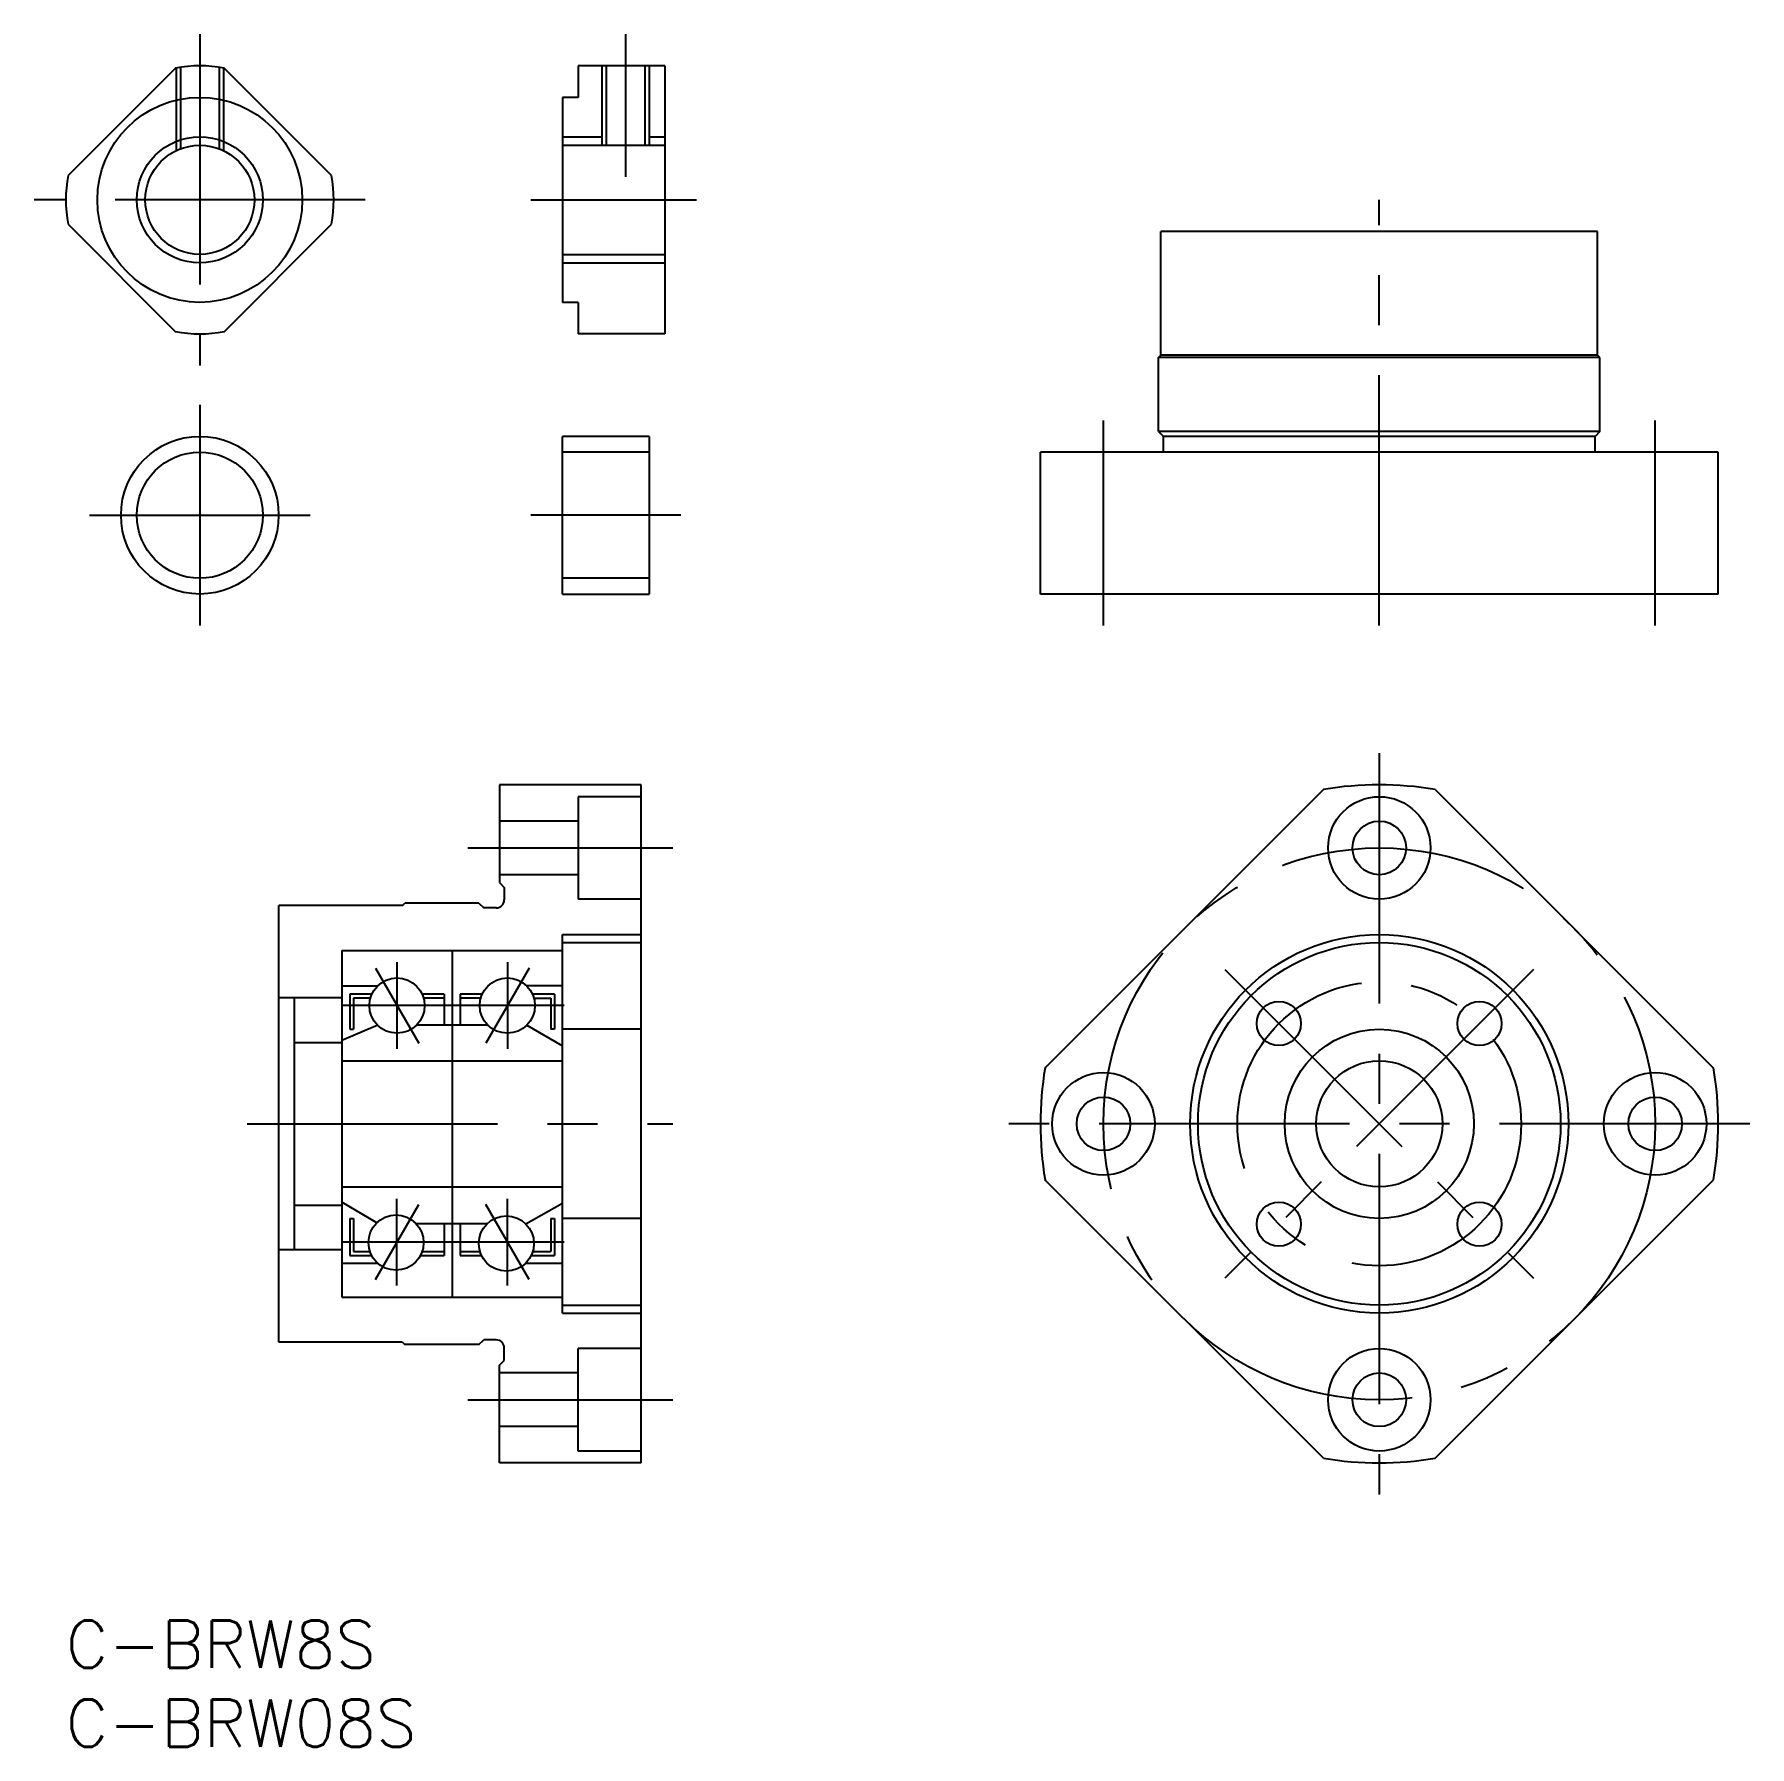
# Model space of a CAD drawing. Extents: x -2 to 107, y -8 to 101.
import ezdxf

# ---------------------------------------------------------------- set-up
doc = ezdxf.new("R2010")
doc.units = 0
doc.header["$LTSCALE"] = 0.5
doc.linetypes.add('CENTER', pattern=[50.8, 31.75, -6.35, 6.35, -6.35])
doc.linetypes.add('DASHED', pattern=[19.05, 12.7, -6.35])
for name, color, linetype in [('MSM_CENTER', 1, 'CENTER'), ('MSM_CONTINUOUS', 7, 'CONTINUOUS'), ('MSM_DASHED', 4, 'DASHED'), ('MSM_NARROW', 5, 'CONTINUOUS'), ('MSM_PART_NUMBER', 7, 'CONTINUOUS')]:
    doc.layers.add(name, color=color, linetype=linetype)
doc.styles.get("Standard").update_dxf_attribs({"font": 'txt.shx', "height": 3, "bigfont": 'bigfont.shx'})

# ---------------------------------------------------------------- blocks, each defined once
blk = doc.blocks.new('*U5')
at = {"layer": 'MSM_PART_NUMBER'}
blk.add_text('C-BRW8S', height=3, dxfattribs=at).set_placement((0, -3))
blk = doc.blocks.new('*U6')
at = {"layer": 'MSM_PART_NUMBER'}
blk.add_text('C-BRW08S', height=3, dxfattribs=at).set_placement((0, -8))

msp = doc.modelspace()

# ---------------------------------------------------------------- linework, layer by layer
at = {"layer": 'MSM_CENTER'}
for p, q in [((8.5, 100.6), (8.5, 79.6)), ((35.51, 100.6), (35.51, 91.56)), ((19, 90.1), (-2, 90.1)), ((29.51, 90.1), (40.01, 90.1)), ((83.33, 63.1), (83.33, 90.1)), ((8.5, 77.1), (8.5, 63.1)), ((65.83, 63.1), (65.83, 76.1)), ((100.83, 63.1), (100.83, 76.1)), ((1.5, 70.1), (15.5, 70.1)), ((39.01, 70.1), (29.51, 70.1)), ((83.33, 55), (83.33, 8)), ((25.51, 49), (38.51, 49)), ((19.64, 41.38), (22.39, 36.62)), ((21.01, 41.75), (21.01, 36.25)), ((29.39, 41.38), (26.64, 36.62)), ((28.01, 41.75), (28.01, 36.25)), ((73.54, 41.28), (93.11, 21.72)), ((93.11, 41.28), (73.54, 21.72)), ((31.61, 39), (17.51, 39)), ((11.51, 31.5), (38.51, 31.5)), ((106.83, 31.5), (59.83, 31.5)), ((19.64, 21.62), (22.39, 26.38)), ((21.01, 21.25), (21.01, 26.75)), ((29.39, 21.62), (26.64, 26.38)), ((28.01, 21.25), (28.01, 26.75)), ((31.61, 24), (17.51, 24)), ((25.51, 14), (38.51, 14))]:
    msp.add_line(p, q, dxfattribs=at)
for radius in [17.5, 9]:
    msp.add_circle((83.33, 31.5), radius, dxfattribs=at)
at = {"layer": 'MSM_CONTINUOUS'}
for p, q in [((6.96, 98.46), (0.14, 91.64)), ((16.86, 91.64), (10.04, 98.46)), ((32.51, 98.6), (32.51, 96.6)), ((38.01, 98.6), (32.51, 98.6)), ((34.28, 98.6), (34.28, 93.56)), ((36.74, 98.6), (36.74, 93.56)), ((38.01, 98.6), (38.01, 81.6)), ((31.51, 96.6), (31.51, 83.6)), ((32.51, 96.6), (31.51, 96.6)), ((31.51, 93.56), (38.01, 93.56)), ((0.14, 88.56), (6.96, 81.74)), ((10.04, 81.74), (16.86, 88.56)), ((97.18, 88.1), (69.48, 88.1)), ((69.48, 80.25), (69.48, 88.1)), ((97.18, 80.25), (97.18, 88.1)), ((31.51, 86.64), (38.01, 86.64)), ((32.51, 83.6), (31.51, 83.6)), ((32.51, 83.6), (32.51, 81.6)), ((38.01, 81.6), (32.51, 81.6)), ((69.33, 80.1), (69.48, 80.25)), ((69.33, 75.4), (69.33, 80.1)), ((97.33, 80.1), (69.33, 80.1)), ((97.18, 80.25), (69.48, 80.25)), ((97.33, 80.1), (97.18, 80.25)), ((97.33, 75.4), (97.33, 80.1)), ((31.51, 65.1), (31.51, 75.1)), ((37.01, 75.1), (31.51, 75.1)), ((37.01, 75.1), (37.01, 65.1)), ((97.33, 75.4), (69.33, 75.4)), ((69.33, 75.4), (69.63, 75.1)), ((69.63, 74.1), (69.63, 75.1)), ((97.03, 75.1), (69.63, 75.1)), ((97.33, 75.4), (97.03, 75.1)), ((97.03, 74.1), (97.03, 75.1)), ((37.01, 74.1), (31.51, 74.1)), ((61.83, 65.1), (61.83, 74.1)), ((104.83, 74.1), (61.83, 74.1)), ((104.83, 65.1), (104.83, 74.1)), ((37.01, 66.1), (31.51, 66.1)), ((31.51, 65.1), (37.01, 65.1)), ((104.83, 65.1), (61.83, 65.1)), ((27.51, 53), (27.51, 46.8)), ((36.51, 53), (27.51, 53)), ((32.51, 52.25), (32.51, 45.75)), ((36.51, 52.25), (32.51, 52.25)), ((36.51, 10), (36.51, 53)), ((79.79, 52.71), (62.12, 35.04)), ((86.87, 52.71), (104.53, 35.04)), ((32.51, 50.7), (27.51, 50.7)), ((32.51, 47.3), (27.51, 47.3)), ((27.51, 46.8), (27.81, 46.5)), ((27.81, 46.5), (27.81, 45.7)), ((36.51, 45.75), (32.51, 45.75)), ((21.36, 45.35), (13.51, 45.35)), ((13.51, 17.65), (13.51, 45.35)), ((21.36, 45.35), (21.51, 45.5)), ((26.21, 45.5), (21.51, 45.5)), ((26.21, 45.5), (26.51, 45.2)), ((27.31, 45.2), (26.51, 45.2)), ((17.51, 42.5), (31.51, 42.5)), ((17.51, 42.5), (17.51, 20.5)), ((24.51, 42.5), (24.51, 20.5)), ((31.51, 19.5), (31.51, 43.5)), ((31.51, 43.5), (36.51, 43.5)), ((31.51, 43), (36.51, 43)), ((17.51, 39.5), (13.51, 39.5)), ((14.51, 23.5), (14.51, 39.5)), ((17.51, 40.25), (19.79, 40.25)), ((18.01, 39.73), (18.01, 37.5)), ((19.42, 39.73), (18.01, 39.73)), ((18.26, 39.48), (18.26, 37.5)), ((19.33, 39.48), (18.26, 39.48)), ((24.01, 39.73), (22.6, 39.73)), ((24.01, 39.48), (22.7, 39.48)), ((24.01, 39.73), (24.01, 37.75)), ((25.01, 39.73), (25.01, 37.75)), ((26.42, 39.73), (25.01, 39.73)), ((26.33, 39.48), (25.01, 39.48)), ((31.51, 40.25), (29.24, 40.25)), ((31.01, 39.73), (29.6, 39.73)), ((29.7, 39.48), (30.76, 39.48)), ((30.76, 39.48), (30.76, 37.5)), ((31.01, 39.73), (31.01, 37.5)), ((19.79, 37.75), (17.51, 36.79)), ((18.01, 37.5), (18.26, 37.5)), ((26.79, 37.75), (22.24, 37.75)), ((29.24, 37.75), (31.51, 36.44)), ((31.01, 37.5), (30.76, 37.5)), ((36.51, 37.5), (31.51, 37.5)), ((14.51, 36.65), (17.51, 36.65)), ((17.51, 35.5), (31.51, 35.5)), ((17.51, 27.5), (31.51, 27.5)), ((79.79, 10.29), (62.12, 27.96)), ((86.87, 10.29), (104.53, 27.96)), ((14.51, 26.35), (17.51, 26.35)), ((19.73, 25.23), (17.51, 26.54)), ((29.18, 25.15), (31.47, 26.44)), ((18.01, 25.49), (18.01, 23.15)), ((18.01, 25.49), (18.26, 25.49)), ((18.26, 25.49), (18.26, 23.4)), ((22.22, 25.17), (26.73, 25.17)), ((24.01, 25.17), (24.01, 23.15)), ((25.01, 25.17), (25.01, 23.15)), ((30.76, 25.49), (30.76, 23.4)), ((30.76, 25.49), (31.01, 25.49)), ((31.01, 25.49), (31.01, 23.15)), ((36.51, 25.5), (31.51, 25.5)), ((17.51, 23.5), (13.51, 23.5)), ((18.01, 23.15), (19.4, 23.15)), ((18.26, 23.4), (19.29, 23.4)), ((22.49, 23.15), (24.01, 23.15)), ((22.6, 23.4), (24.01, 23.4)), ((25.01, 23.4), (26.27, 23.4)), ((25.01, 23.15), (26.37, 23.15)), ((29.52, 23.15), (31.01, 23.15)), ((29.62, 23.4), (30.76, 23.4)), ((17.51, 22.66), (19.78, 22.66)), ((29.18, 22.66), (31.51, 22.66)), ((17.51, 20.5), (31.51, 20.5)), ((31.51, 20), (36.51, 20)), ((31.51, 19.5), (36.51, 19.5)), ((21.36, 17.65), (13.51, 17.65)), ((21.36, 17.65), (21.51, 17.5)), ((26.21, 17.5), (21.51, 17.5)), ((26.21, 17.5), (26.51, 17.8)), ((27.31, 17.8), (26.51, 17.8)), ((27.51, 16.2), (27.81, 16.5)), ((27.81, 16.5), (27.81, 17.3)), ((32.51, 10.75), (32.51, 17.25)), ((36.51, 17.25), (32.51, 17.25)), ((27.51, 10), (27.51, 16.2)), ((32.51, 15.7), (27.51, 15.7)), ((32.51, 12.3), (27.51, 12.3)), ((36.51, 10), (27.51, 10)), ((36.51, 10.75), (32.51, 10.75))]:
    msp.add_line(p, q, dxfattribs=at)
for centre, radius in [((8.5, 90.1), 6.5), ((8.5, 90.1), 3.46), ((8.5, 70.1), 5), ((8.5, 70.1), 4), ((83.33, 49), 3.25), ((83.33, 49), 1.7), ((83.33, 31.5), 12), ((83.33, 31.5), 11.5), ((21.01, 39), 1.75), ((28.01, 39), 1.75), ((76.96, 37.86), 1.4), ((89.69, 37.86), 1.4), ((83.33, 31.5), 6), ((83.33, 31.5), 4), ((65.83, 31.5), 3.25), ((100.83, 31.5), 3.25), ((65.83, 31.5), 1.7), ((100.83, 31.5), 1.7), ((76.96, 25.14), 1.4), ((89.69, 25.14), 1.4), ((20.95, 23.97), 1.75), ((27.95, 23.91), 1.75), ((83.33, 14), 3.25), ((83.33, 14), 1.7)]:
    msp.add_circle(centre, radius, dxfattribs=at)
for centre, radius, start, end in [((8.5, 90.1), 8.5, 79.5603, 100.4397), ((8.5, 90.1), 8.5, 169.5603, 190.4397), ((8.5, 90.1), 8.5, 349.5603, 10.4397), ((8.5, 90.1), 8.5, 259.5603, 280.4397), ((83.33, 31.5), 21.5, 80.516, 99.484), ((27.31, 45.7), 0.5, 270, 0), ((83.33, 31.5), 21.5, 170.516, 189.484), ((83.33, 31.5), 21.5, 350.516, 9.484), ((27.31, 17.3), 0.5, 0, 90), ((83.33, 31.5), 21.5, 260.516, 279.484)]:
    msp.add_arc(centre, radius, start, end, dxfattribs=at)
at = {"layer": 'MSM_DASHED'}
for p, q in [((7, 98.47), (7, 93.21)), ((7.27, 98.51), (7.27, 93.33)), ((9.73, 98.51), (9.73, 93.33)), ((10, 98.47), (10, 93.21))]:
    msp.add_line(p, q, dxfattribs=at)
at = {"layer": 'MSM_NARROW'}
for p, q in [((34.01, 98.6), (34.01, 93.56)), ((37.01, 98.6), (37.01, 93.56)), ((31.51, 94.1), (34.01, 94.1)), ((37.01, 94.1), (38.01, 94.1)), ((31.51, 86.1), (38.01, 86.1))]:
    msp.add_line(p, q, dxfattribs=at)
msp.add_circle((8.5, 90.1), 4, dxfattribs=at)

# ---------------------------------------------------------------- block references
at = {"layer": 'MSM_CONTINUOUS'}
for name in ['*U5', '*U6']:
    msp.add_blockref(name, (0, 0), dxfattribs=at)

doc.saveas('drawing.dxf')
